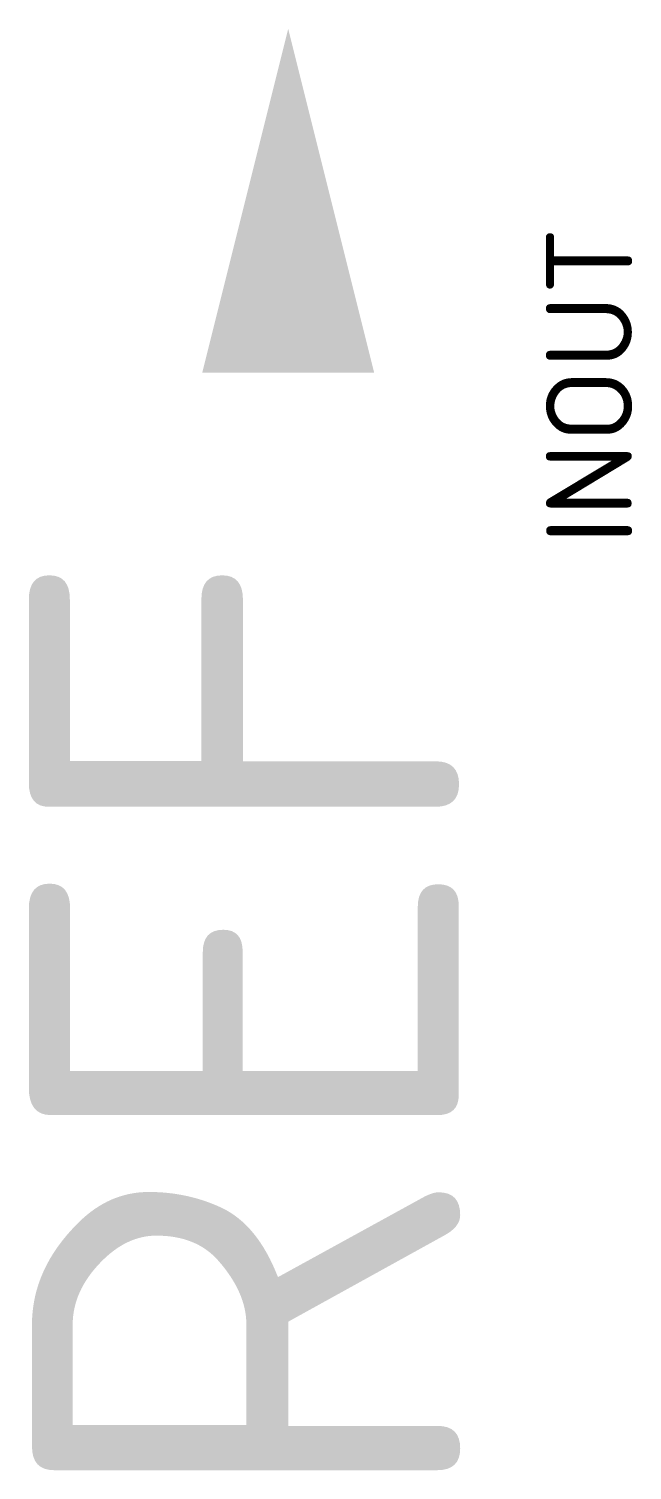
# Model space of a CAD drawing. Header units: millimetres. Extents: x 282.49 to 286, y 68.62 to 77.
import ezdxf
from ezdxf.enums import TextEntityAlignment as Align

# ---------------------------------------------------------------- set-up
doc = ezdxf.new("R2010")
doc.units = ezdxf.units.MM
doc.styles.get("Standard").update_dxf_attribs({"font": 'isocpeur.ttf', "height": 2.25})

msp = doc.modelspace()

# ---------------------------------------------------------------- linework, layer by layer
at = {"linetype": 'Continuous'}
msp.add_solid([(283.5, 75), (284.5, 75), (284, 77)], dxfattribs=at)

# ---------------------------------------------------------------- texts
at = {"linetype": 'Continuous', "flags": 1}
msp.add_attdef('INOUT', (286, 74), 'IN', height=0.5, rotation=90, dxfattribs=at)
at = {"linetype": 'Continuous'}
msp.add_attdef('REF', text='', height=2.5, rotation=90, dxfattribs=at).set_placement((285, 74), align=Align.RIGHT)

doc.saveas('drawing.dxf')
